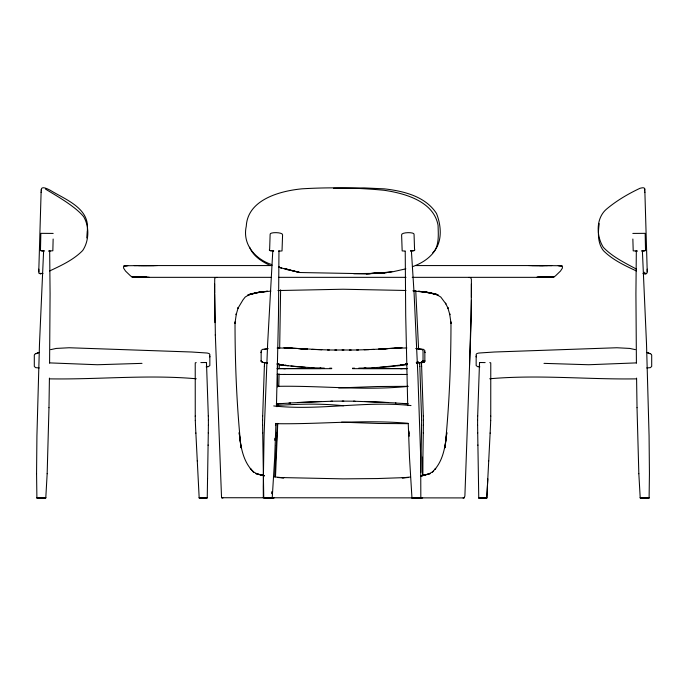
<?xml version="1.0" encoding="UTF-8"?>
<svg xmlns="http://www.w3.org/2000/svg" width="686" height="686" viewBox="0 0 686 686"><rect width="100%" height="100%" fill="white"/><g stroke="black" fill="none" stroke-linecap="round" stroke-linejoin="round"><path stroke-width="1.03" d="M214.589 294.208L214.932 322.617M214.615 293.025L214.727 278.482L215.37 277.676L217.145 277.384M277.556 406.635L277.556 403.479M277.564 386.973L277.573 373.767M277.573 368.828L277.573 366.556M487.797 478.845L486.82 497.993L478.768 498.01L479.162 497.744M490.747 416.248L490.773 363.846L490.696 362.774L489.778 362.671M36.564 473.614L36.924 435.696L39.488 343.918L43.57 251.839L43.184 250.844L43.844 250.896M208.39 425.363L208.398 420.175M214.615 286.542L215.37 335.428M421.59 425.354L421.598 420.175M423.399 425.346L423.408 420.166M38.785 269.161L38.973 273.371L42.978 273.465M280.617 289.809L279.665 348.445M408.256 423.434L409.491 457.459L411.969 498.027L420.827 497.77L420.69 457.116L417.911 375.671L414.104 293.582L411.454 251.822L411.832 250.784L410.442 250.887M479.488 363.812L479.6 362.594L480.406 362.508M49.589 363.254L50.078 293.822L49.684 251.994L50.121 250.982L48.972 251.067M471.436 300.279L469.55 365.261M208.287 432.995L208.39 425.166M421.487 432.977L421.59 425.174M423.296 432.952L423.399 425.166M490.679 420.587L490.747 416.059M38.759 271.862L41.117 191.986M48.972 407.69L49.418 378.089M208.098 445.223L208.287 432.797M207.558 478.871L208.098 445.017M421.487 432.815L420.852 472.448M422.619 475.518L423.296 432.789M206.4 498.019L199.18 497.77L207.241 497.993L207.549 478.657M48.98 407.681L47.163 473.734M644.703 189.002C644.557 186.926 641.376 187.99 639.987 188.298C628.059 193.906 616.551 200.681 606.441 209.187C595.697 218.345 596.28 236.216 603.346 247.337C612.555 256.984 624.835 262.807 636.402 269.101M649.102 497.942L640.21 497.822L649.102 497.942L649.436 473.614L649.076 435.704L646.512 343.918L642.43 251.839L642.816 250.844L642.156 250.896M262.592 420.355L262.678 415.827M477.602 420.355L477.688 415.827M53.139 239.02L52.848 250.776L48.732 251.025M279.091 373.887L278.773 386.578M279.211 368.588L279.305 364.343M196.222 362.671L195.304 362.774L195.227 363.846L195.253 416.248M206.512 363.812L206.4 362.594L205.594 362.508M276.441 406.652L278.482 315.697L278.962 251.067M278.276 405.606L278.336 403.497M87.302 230.565L86.77 237.922M87.336 229.51C89.557 208.09 65.273 199.497 50.352 190.339C48.32 189.327 40.98 185.126 41.211 190.048M275.935 423.416L274.7 457.416L272.231 497.882M277.744 423.434L275.489 476.813M262.678 416.016L264.376 366.35M477.688 416.016L479.385 366.35M486.82 497.993L479.6 497.744M41.126 192.363L41.203 189.67M264.376 366.513L264.479 363.649M275.489 425.577L275.566 423.399M277.298 425.569L277.376 423.391M479.385 366.513L479.488 363.649M490.499 425.569L490.687 420.398M264.539 362.791L264.479 363.812M276.93 433.166L277.298 425.389M490.13 433.183L490.499 425.389M274.76 440.309L274.863 438.277M276.321 445.343L276.93 433.012M274.709 476.736L276.321 445.214M488.715 461.009L490.13 432.995M488.724 460.803L486.82 497.882L478.768 497.882M47.163 473.7L45.791 497.882L36.898 497.882M644.883 191.986L647.241 271.862L646.641 273.637L643.957 273.62M599.238 223.687C597.909 232.631 597.549 243.076 603.38 250.622C612.581 259.9 624.689 265.482 636.359 270.961M476.418 356.257L476.161 356.909L476.487 356.214M423.039 361.025L421.573 362.362L416.616 363.117M424.848 361.025L423.382 362.362L421.178 362.783M278.602 267.06L287.262 269.675L299.636 272.291M411.969 498.027L420.852 497.736M278.885 251.153L282.023 250.922L282.581 234.904C283.104 232.057 269.126 231.902 270.13 234.432L269.649 249.215C268.286 250.759 271.699 250.862 270.215 250.664M432.755 252.825C442.736 242.647 441.407 225.745 436.502 213.483C425.346 196.239 403.454 191.017 384.297 188.856L364.077 187.913L333.456 188.307M412.38 266.708C421.153 263.587 429.659 258.45 434.89 250.553C439.212 242.921 438.26 233.737 438.071 225.325C433.724 201.332 405.023 193.358 384.246 190.296L384.074 190.271C356.797 187.647 329.229 187.167 301.874 188.83L301.703 188.856C279.905 190.982 247.646 199.643 246.283 226.191C242.158 244.388 255.355 259.274 271.785 264.599M644.926 272.471L644.205 272.291M632.826 233.42L645.166 233.343L645.535 250.604L642.816 250.896M539.59 277.341L554.099 276.792L542.515 277.341L550.772 277.204L554.014 276.792L555.386 275.969L560.453 271.09L562.383 268.149L562.426 266.494L561.791 265.756L558.858 265.619M38.793 352.578L34.694 354.259L34.3 355.159L34.3 366.375L35.578 367.645L39.248 367.953M215.327 334.605L221.544 497.727L464.07 497.916L464.885 496.064L471.179 319.993L471.385 283.91M464.07 497.916L463.067 498.045M49.641 270.961C61.346 265.448 73.548 259.874 82.714 250.493C89.163 240.863 89.532 226.654 83.649 216.673C74.731 205.723 54.211 194.558 45.49 189.079M247.723 295.109L257.087 292.562L267.54 291.216L251.959 293.557M37.498 352.964L39.436 352.39M248.015 295.083L257.087 292.562L270.884 291.104M35.886 353.573L37.679 353.084M405.863 268.835L393.027 271.716L385.078 272.762L366.264 273.757L299.508 272.514L289.501 269.967M421.813 475.724L430.534 473.477L421.779 475.758M50.627 349.646L56.252 348.428L69.14 347.751L191.728 352.012L207.215 353.041L209.153 353.564L209.839 354.448L209.839 365.552L208.364 366.658L206.16 366.881M420.544 475.913L428.338 474.206L433.603 471.265L432.386 471.985L435.747 468.461L434.967 469.267C443.61 459.14 445.377 445.334 446.809 432.592L444.974 447.829C449.253 406.043 451.002 363.923 450.976 321.931L451.045 323.483L449.613 313.545L449.845 314.702L447.744 307.448L448.104 308.357L445.454 303.152L445.934 303.949L440.789 297.038L435.481 293.9L438.277 295.109M266.262 349.045L264.264 349.38M255.038 292.956L257.087 292.562M421.238 362.757L423.408 362.337L424.848 361.162L424.848 350.58L423.545 349.38L416.033 348.497M421.839 475.801L424.831 475.269L420.698 475.792M257.927 292.416L260.431 291.996L249.164 294.603L250.519 293.9L245.211 297.038L242.998 299.859L237.896 308.357L238.256 307.448L236.155 314.702L236.387 313.545L234.955 323.483L235.024 321.931C234.998 363.923 236.747 406.043 241.026 447.829L239.191 432.592C240.649 446.492 242.895 461.91 253.614 471.985L252.397 471.265L257.662 474.206L264.221 475.758M406.884 364.369L379.855 367.319M407.201 364.618L388.696 366.787L372.104 367.79M391.886 271.75L377.309 273.328L384.632 272.668M397.709 365.707L398.583 365.587M399.518 365.707L400.392 365.587M416.711 363.091L421.598 362.337L423.039 361.162L423.039 350.58L421.736 349.38L416.008 348.66M550.301 277.204L554.014 276.792M405.237 364.317L407.244 364.095M413.967 250.664C412.483 250.862 415.905 250.759 414.541 249.215L414.061 234.432C414.859 231.877 401.061 232.117 401.61 234.904L402.168 250.922L404.903 251.05M268.183 348.66L262.455 349.38L261.152 350.58L261.152 361.162L262.618 362.362L267.574 363.117M410.494 477.019L402.228 477.842L408.393 477.482L377.249 478.554L343 478.862L277.607 477.482L283.772 477.842L273.431 476.804M401.224 364.763L403.282 364.558M405.34 364.36L407.39 364.155L405.529 364.326M36.898 497.942L45.791 497.822L36.898 497.942L36.564 473.58M400.881 364.755L402.742 364.583L400.607 364.763M376.262 273.371L353.573 273.611L367.91 273.731L386.784 272.539L366.264 273.757L384.632 272.771L374.985 273.508L376.537 273.388M405.126 364.223L407.038 364.052M405.58 364.155L407.39 364M404.826 364.403L406.935 364.223M377.309 273.328L383.585 272.805M387.419 348.651L380.336 349.148L393.035 348.274M411.317 250.853L413.555 250.69M385.609 348.651L378.526 349.148L398.232 347.879M411.06 250.87L412.886 250.742M406.738 386.518C363.777 390.754 320.748 385.532 277.727 386.329M290.547 403.042L276.261 403.865M283.532 403.505L277.796 403.865M277.238 348.094L279.108 347.974M410.588 250.879L411.514 250.819M393.704 348.162L406.892 347.974M395.513 348.162L402.056 347.751M646.752 367.953L650.422 367.645L651.7 366.375L651.7 355.159L651.306 354.259L647.207 352.578M289.012 403.042L321.297 401.481M644.96 273.74L646.075 273.671L645.02 273.731M277.796 405.409C299.713 403.874 321.751 403.462 343.635 405.76M636.068 362.903L588.657 364.738L543.998 363.366M373.973 273.508L376.477 273.371M394.982 348.154L400.041 347.879M489.735 378.775C538.476 374.445 587.276 379.624 636.068 378.869M298.093 402.493L332.521 401.207M124.303 265.756L137.895 265.619M127.142 265.619L124.209 265.756L123.574 266.494L123.617 268.149L125.547 271.09L130.614 275.969L131.901 276.792L135.228 277.204L143.485 277.341L131.901 276.792L135.699 277.204M364.197 349.749L381.665 349.045M368.974 349.611L356.669 349.971M370.955 349.526L373.921 349.388M127.75 265.619L124.209 265.756L127.442 265.619M641.419 250.956L644.763 250.819M368.734 273.697L378.269 273.302M142.002 363.366L97.343 364.738L49.932 362.903M338.652 387.942L377.429 386.518L408.273 386.329M277.967 290.555L343 289.235L405.949 290.478M414.198 498.019L422.242 497.744M277.298 347.974L292.296 348.162M277.453 368.605L279.013 368.562M364.137 368.03L373.921 367.79M539.479 277.341L546.562 277.204M543.775 277.204L537.129 277.341L548.26 277.204M536.512 277.341L550.772 277.204L548.663 277.204M537.584 277.341L546.159 277.204M200.852 362.585L206.066 362.5M358.787 368.125L365.947 368.03M405.229 251.067L405.709 315.697L407.724 405.606M352.475 368.202L354.559 368.185M334.837 350.031L343.909 349.971M330.986 401.207L343.772 401.113M134.285 265.619L153.921 265.568M157.351 265.568L147.559 265.619M349.354 350.031L358.486 349.971M420.492 362.508L421.41 362.594M278.627 251.025L279.288 251.025M155.465 265.568L138.298 265.619L142.191 265.619M277.204 368.562L285.496 368.536M277.204 368.691L285.496 368.674M400.504 374.47L406.987 374.453M141.479 265.568L271.982 265.568M415.81 265.568L544.521 265.568M142.585 265.619L147.173 265.619M538.441 265.619L528.649 265.568M538.827 265.619L543.415 265.619L530.535 265.568M543.809 265.619L547.702 265.619L539.419 265.568M548.105 265.619L561.697 265.756M137.337 277.204L131.986 276.792M142.739 277.341L270.927 277.341M278.576 277.341L406.018 277.341M412.226 277.341L543.261 277.341M283.687 368.536L321.057 368.536M362.868 368.536L402.313 368.536M283.687 368.674L331.707 368.674M352.484 368.674L402.313 368.674M283.687 374.47L402.313 374.47M49.932 378.869C98.724 379.624 147.524 374.445 196.265 378.775M275.592 423.665C319.813 424.463 364.026 419.352 408.196 423.322M407.604 423.665L378.681 423.485L341.551 422.164M199.189 497.882L207.232 497.882M273.611 497.882L263.338 497.882L263.252 486.571L264.05 435.67L267.634 343.9L272.736 251.822L272.351 250.784L273.508 250.896M412.389 497.882L422.662 497.882M649.102 497.882L640.21 497.882L638.837 473.7M400.504 368.536L406.987 368.562M400.504 368.674L406.987 368.691M277.204 374.453L285.496 374.47M532.079 265.568L551.716 265.619M327.514 349.971L336.646 350.031M479.934 362.5L485.148 362.585M342.091 349.971L351.163 350.031M342.228 401.113L355.014 401.207M329.632 368.185L331.715 368.202M139.841 277.204L149.488 277.341M137.74 277.204L146.521 277.341L139.438 277.204M148.416 277.341L135.228 277.204L146.795 277.341M320.053 368.03L324.332 368.108M637.268 251.025L633.204 250.862L632.861 239.02M353.479 401.207L387.907 402.493M329.331 349.971L312.079 349.388M312.079 367.79L320.868 367.996M637.028 251.067L635.879 250.982L636.316 251.994L635.922 293.822L636.411 363.254M413.246 290.735L415.33 290.813L413.452 290.701M271.802 498.019L263.758 497.744L262.704 432.789M53.174 233.42L40.834 233.343L40.465 250.604L43.184 250.896M41.237 250.819L44.581 250.956M364.703 401.481L395.985 402.982M558.25 265.619L561.791 265.756L558.558 265.619M290.487 348.162L283.944 347.751L321.803 349.749M40.98 273.731L39.925 273.671L41.04 273.74M468.855 277.384L470.63 277.676L471.385 279.236L471.411 297.312M277.796 386.432L279.262 386.518M411.017 405.572C365.218 400.573 319.513 410.94 273.723 405.94M272.865 250.827L273.748 250.887L270.636 250.69M313.896 367.79L297.304 366.787L277.941 364.472M285.753 347.751L307.474 349.148L300.391 348.651M271.304 250.742L273.131 250.87M395.453 403.042L408.273 403.78M402.468 403.505L406.738 403.78M298.582 348.651L305.664 349.148L304.335 349.045M305.141 367.242L291.001 365.998M277.05 363.88L278.962 364.052M277.153 364.052L279.065 364.223M479.84 366.881L477.636 366.658L476.161 365.552L476.161 354.448L476.847 353.564L478.785 353.041L494.272 352.012L616.86 347.751L629.748 348.428L635.373 349.646M412.998 290.873L430.962 292.956M267.471 363.091L262.592 362.337L261.152 361.025M285.299 365.321L288.291 365.707L285.222 365.312M428.073 292.416L425.569 291.996L436.836 294.603L428.913 292.562L418.46 291.216L434.041 293.557M222.933 498.045L221.93 497.916M286.482 365.707L277.298 364.369M264.273 475.655L261.195 475.235L264.161 475.801M643.348 273.525L644.548 273.705L643.022 273.465M280.608 364.618L283.172 365.046L278.096 364.197M263.51 475.484L255.466 473.477L264.187 475.724M299.508 272.514L284.244 268.475M648.321 353.084L650.114 353.573M428.913 292.562L437.985 295.083M284.133 268.44L288.6 269.709M646.564 352.39L648.502 352.964M278.97 267.18L281.689 268.072L278.67 267.068M270.035 265.388C261.726 261.538 253.117 256.092 249.618 247.243M251.033 469.267L250.253 468.461L253.614 471.985M209.513 356.214L209.839 356.909L209.582 356.257M644.711 188.624L644.789 190.048M421.461 362.791L421.521 363.812M419.652 362.791L419.712 363.812M647.241 271.862L647.215 269.161M415.742 290.555L418.597 349.191M409.07 433.012L409.225 436.21M195.87 432.995L197.285 461.009M197.276 460.803L199.18 497.993M408.976 431.108L409.07 433.166M195.501 425.389L195.87 433.183M638.837 473.734L637.02 407.681M644.797 189.67L644.874 192.363M421.521 363.649L421.624 366.513M419.712 363.649L419.806 366.513M206.512 363.649L206.615 366.513M195.313 420.398L195.501 425.577M421.624 366.35L423.322 416.016M419.806 366.35L421.513 416.016M206.615 366.35L208.312 416.016M423.322 415.827L423.408 420.355M421.513 415.827L421.598 420.355M208.312 415.827L208.398 420.355M477.713 432.797L477.902 445.223M477.902 445.017L478.759 497.993M636.582 378.089L637.028 407.69M422.499 457.168L422.73 475.57M195.253 416.059L195.321 420.587M477.61 425.166L477.713 432.995M262.601 425.166L262.704 432.952M477.602 420.166L477.61 425.363M277.573 363.846L277.573 366.71M262.592 420.166L262.601 425.346M214.615 283.91L214.615 286.456M272.128 491.648L272.016 493.774L272.136 491.665M422.679 361.814L421.573 362.362L423.039 360.939L422.679 361.814M424.488 361.814L423.382 362.362L424.848 360.939L424.488 361.814M261.477 351.832L261.152 352.578L261.477 351.832M418.34 362.045L416.325 362.465L418.34 362.045M265.774 497.727L265.148 497.736L274.031 498.027L265.774 497.727M279.013 374.453L277.453 374.41L279.013 374.453M262.618 362.362L261.152 360.939L262.618 362.362M424.848 352.578L424.523 351.832L424.848 352.578"/></g></svg>
